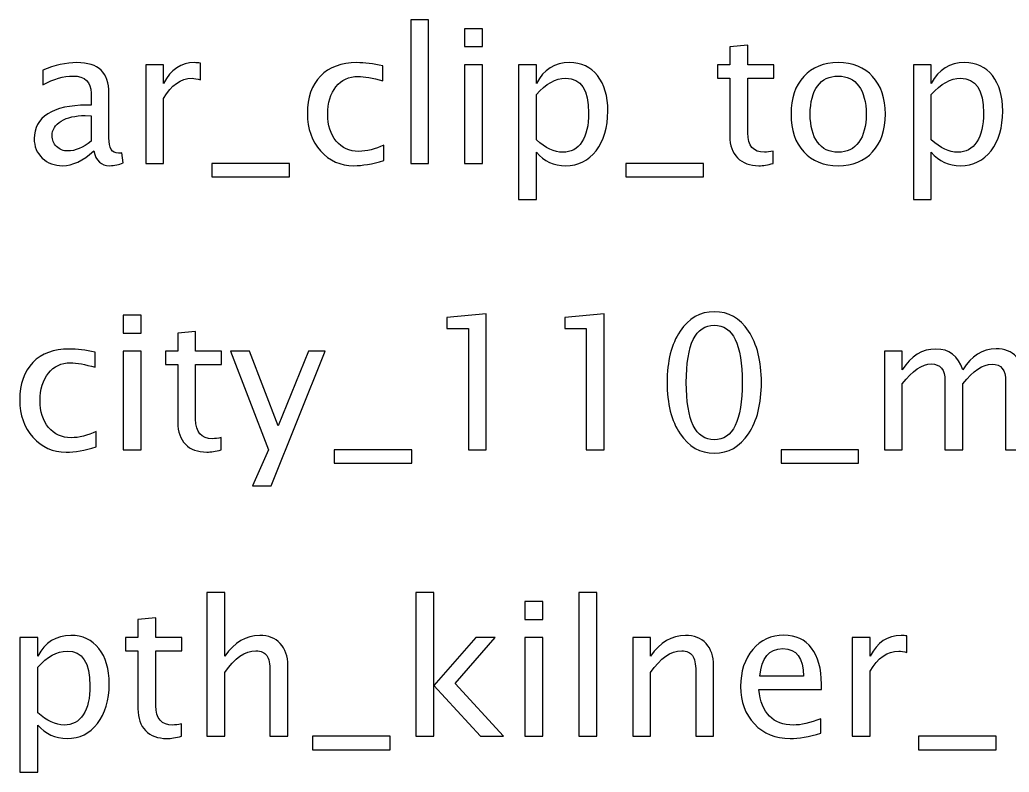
# Model space of a CAD drawing. Header units: centimetres. Extents: x -87 to 69, y -70 to 88.
# Drawn here: x -14.52 to -0.48, y 55.53 to 66.21 of the extents above; entities that cross this region are included whole.
import ezdxf

# ---------------------------------------------------------------- set-up
doc = ezdxf.new("R2010")
doc.units = ezdxf.units.CM
doc.header["$MEASUREMENT"] = 0
doc.layers.add('Layer 1', color=7, linetype='Continuous')

msp = doc.modelspace()

# ---------------------------------------------------------------- linework, layer by layer
at = {"layer": 'Layer 1'}
for points, knots in [([(-8.96997, 64.17044), (-8.96997, 64.17044), (-8.96997, 66.21037), (-8.96997, 66.21037), (-8.96997, 66.21037), (-8.96997, 66.21037), (-8.71597, 66.21037), (-8.71597, 66.21037), (-8.71597, 66.21037), (-8.71597, 66.21037), (-8.71597, 64.17044), (-8.71597, 64.17044), (-8.71597, 64.17044), (-8.71597, 64.17044), (-8.96997, 64.17044), (-8.96997, 64.17044)], [0, 0, 0, 0, 0.2, 0.2, 0.2, 0.2, 0.4, 0.4, 0.4, 0.4, 0.6, 0.6, 0.6, 0.6, 1, 1, 1, 1]), ([(-8.20533, 65.82938), (-8.20533, 65.82938), (-8.20533, 66.08338), (-8.20533, 66.08338), (-8.20533, 66.08338), (-8.20533, 66.08338), (-7.95133, 66.08338), (-7.95133, 66.08338), (-7.95133, 66.08338), (-7.95133, 66.08338), (-7.95133, 65.82938), (-7.95133, 65.82938), (-7.95133, 65.82938), (-7.95133, 65.82938), (-8.20533, 65.82938), (-8.20533, 65.82938)], [0, 0, 0, 0, 0.2, 0.2, 0.2, 0.2, 0.4, 0.4, 0.4, 0.4, 0.6, 0.6, 0.6, 0.6, 1, 1, 1, 1]), ([(-3.82561, 64.17088), (-3.9041, 64.14927), (-3.97245, 64.13869), (-4.03022, 64.13869), (-4.03022, 64.13869), (-4.15987, 64.13869), (-4.26085, 64.17573), (-4.33317, 64.24981), (-4.33317, 64.24981), (-4.40593, 64.3239), (-4.44209, 64.42664), (-4.44209, 64.5585), (-4.44209, 64.5585), (-4.44209, 64.5585), (-4.44209, 65.38223), (-4.44209, 65.38223), (-4.44209, 65.38223), (-4.44209, 65.38223), (-4.61759, 65.38223), (-4.61759, 65.38223), (-4.61759, 65.38223), (-4.61759, 65.38223), (-4.61759, 65.57273), (-4.61759, 65.57273), (-4.61759, 65.57273), (-4.61759, 65.57273), (-4.44209, 65.57273), (-4.44209, 65.57273), (-4.44209, 65.57273), (-4.44209, 65.57273), (-4.44209, 65.82629), (-4.44209, 65.82629), (-4.44209, 65.82629), (-4.44209, 65.82629), (-4.18809, 65.85054), (-4.18809, 65.85054), (-4.18809, 65.85054), (-4.18809, 65.85054), (-4.18809, 65.57273), (-4.18809, 65.57273), (-4.18809, 65.57273), (-4.18809, 65.57273), (-3.82032, 65.57273), (-3.82032, 65.57273), (-3.82032, 65.57273), (-3.82032, 65.57273), (-3.82032, 65.38223), (-3.82032, 65.38223), (-3.82032, 65.38223), (-3.82032, 65.38223), (-4.18809, 65.38223), (-4.18809, 65.38223), (-4.18809, 65.38223), (-4.18809, 65.38223), (-4.18809, 64.60436), (-4.18809, 64.60436), (-4.18809, 64.60436), (-4.18809, 64.42091), (-4.10827, 64.32919), (-3.94908, 64.32919), (-3.94908, 64.32919), (-3.91513, 64.32919), (-3.87412, 64.33492), (-3.82561, 64.34595), (-3.82561, 64.34595), (-3.82561, 64.34595), (-3.82561, 64.17088), (-3.82561, 64.17088)], [0, 0, 0, 0, 0.05555556, 0.05555556, 0.05555556, 0.05555556, 0.11111111, 0.11111111, 0.11111111, 0.11111111, 0.16666667, 0.16666667, 0.16666667, 0.16666667, 0.22222222, 0.22222222, 0.22222222, 0.22222222, 0.27777778, 0.27777778, 0.27777778, 0.27777778, 0.33333333, 0.33333333, 0.33333333, 0.33333333, 0.38888889, 0.38888889, 0.38888889, 0.38888889, 0.44444444, 0.44444444, 0.44444444, 0.44444444, 0.5, 0.5, 0.5, 0.5, 0.55555556, 0.55555556, 0.55555556, 0.55555556, 0.61111111, 0.61111111, 0.61111111, 0.61111111, 0.66666667, 0.66666667, 0.66666667, 0.66666667, 0.72222222, 0.72222222, 0.72222222, 0.72222222, 0.77777778, 0.77777778, 0.77777778, 0.77777778, 0.83333333, 0.83333333, 0.83333333, 0.83333333, 0.88888889, 0.88888889, 0.88888889, 0.88888889, 1, 1, 1, 1]), ([(-13.46877, 64.34903), (-13.62134, 64.2088), (-13.76819, 64.13869), (-13.9093, 64.13869), (-13.9093, 64.13869), (-14.02527, 64.13869), (-14.12185, 64.17485), (-14.19813, 64.24761), (-14.19813, 64.24761), (-14.27486, 64.32037), (-14.31323, 64.41209), (-14.31323, 64.52278), (-14.31323, 64.52278), (-14.31323, 64.67579), (-14.24885, 64.79353), (-14.12008, 64.87555), (-14.12008, 64.87555), (-13.99132, 64.95757), (-13.80655, 64.99858), (-13.56578, 64.99858), (-13.56578, 64.99858), (-13.56578, 64.99858), (-13.50625, 64.99858), (-13.50625, 64.99858), (-13.50625, 64.99858), (-13.50625, 64.99858), (-13.50625, 65.16748), (-13.50625, 65.16748), (-13.50625, 65.16748), (-13.50625, 65.3302), (-13.59092, 65.41133), (-13.76069, 65.41133), (-13.76069, 65.41133), (-13.8921, 65.41133), (-14.03586, 65.36988), (-14.19152, 65.28698), (-14.19152, 65.28698), (-14.19152, 65.28698), (-14.19152, 65.496), (-14.19152, 65.496), (-14.19152, 65.496), (-14.02042, 65.56656), (-13.85903, 65.60183), (-13.70777, 65.60183), (-13.70777, 65.60183), (-13.55211, 65.60183), (-13.43702, 65.56656), (-13.36338, 65.49556), (-13.36338, 65.49556), (-13.28929, 65.42456), (-13.25225, 65.3152), (-13.25225, 65.16748), (-13.25225, 65.16748), (-13.25225, 65.16748), (-13.25225, 64.5338), (-13.25225, 64.5338), (-13.25225, 64.5338), (-13.25225, 64.38872), (-13.20771, 64.31596), (-13.1182, 64.31596), (-13.1182, 64.31596), (-13.10717, 64.31596), (-13.09086, 64.31772), (-13.06925, 64.32125), (-13.06925, 64.32125), (-13.06925, 64.32125), (-13.05117, 64.18014), (-13.05117, 64.18014), (-13.05117, 64.18014), (-13.10893, 64.15236), (-13.17243, 64.13869), (-13.24211, 64.13869), (-13.24211, 64.13869), (-13.36073, 64.13869), (-13.43614, 64.2088), (-13.46877, 64.34903)], [0, 0, 0, 0, 0.05, 0.05, 0.05, 0.05, 0.1, 0.1, 0.1, 0.1, 0.15, 0.15, 0.15, 0.15, 0.2, 0.2, 0.2, 0.2, 0.25, 0.25, 0.25, 0.25, 0.3, 0.3, 0.3, 0.3, 0.35, 0.35, 0.35, 0.35, 0.4, 0.4, 0.4, 0.4, 0.45, 0.45, 0.45, 0.45, 0.5, 0.5, 0.5, 0.5, 0.55, 0.55, 0.55, 0.55, 0.6, 0.6, 0.6, 0.6, 0.65, 0.65, 0.65, 0.65, 0.7, 0.7, 0.7, 0.7, 0.75, 0.75, 0.75, 0.75, 0.8, 0.8, 0.8, 0.8, 0.85, 0.85, 0.85, 0.85, 0.9, 0.9, 0.9, 0.9, 1, 1, 1, 1]), ([(-12.73058, 64.17044), (-12.73058, 64.17044), (-12.73058, 65.57273), (-12.73058, 65.57273), (-12.73058, 65.57273), (-12.73058, 65.57273), (-12.47658, 65.57273), (-12.47658, 65.57273), (-12.47658, 65.57273), (-12.47658, 65.57273), (-12.47658, 65.30771), (-12.47658, 65.30771), (-12.47658, 65.30771), (-12.3756, 65.50394), (-12.2292, 65.60183), (-12.03693, 65.60183), (-12.03693, 65.60183), (-12.01091, 65.60183), (-11.98357, 65.59963), (-11.95535, 65.59522), (-11.95535, 65.59522), (-11.95535, 65.59522), (-11.95535, 65.35754), (-11.95535, 65.35754), (-11.95535, 65.35754), (-11.99945, 65.37209), (-12.03825, 65.37958), (-12.07177, 65.37958), (-12.07177, 65.37958), (-12.23316, 65.37958), (-12.3681, 65.28433), (-12.47658, 65.09339), (-12.47658, 65.09339), (-12.47658, 65.09339), (-12.47658, 64.17044), (-12.47658, 64.17044), (-12.47658, 64.17044), (-12.47658, 64.17044), (-12.73058, 64.17044), (-12.73058, 64.17044)], [0, 0, 0, 0, 0.09090909, 0.09090909, 0.09090909, 0.09090909, 0.18181818, 0.18181818, 0.18181818, 0.18181818, 0.27272727, 0.27272727, 0.27272727, 0.27272727, 0.36363636, 0.36363636, 0.36363636, 0.36363636, 0.45454545, 0.45454545, 0.45454545, 0.45454545, 0.54545455, 0.54545455, 0.54545455, 0.54545455, 0.63636364, 0.63636364, 0.63636364, 0.63636364, 0.72727273, 0.72727273, 0.72727273, 0.72727273, 0.81818182, 0.81818182, 0.81818182, 0.81818182, 1, 1, 1, 1]), ([(-9.35141, 64.21277), (-9.5159, 64.16338), (-9.65789, 64.13869), (-9.77739, 64.13869), (-9.77739, 64.13869), (-9.96701, 64.13869), (-10.124, 64.2088), (-10.24879, 64.34859), (-10.24879, 64.34859), (-10.37359, 64.48882), (-10.43621, 64.66565), (-10.43621, 64.87864), (-10.43621, 64.87864), (-10.43621, 65.10618), (-10.37447, 65.28389), (-10.251, 65.41089), (-10.251, 65.41089), (-10.12753, 65.53833), (-9.95511, 65.60183), (-9.73374, 65.60183), (-9.73374, 65.60183), (-9.62482, 65.60183), (-9.50223, 65.58684), (-9.36729, 65.55685), (-9.36729, 65.55685), (-9.36729, 65.55685), (-9.36729, 65.34254), (-9.36729, 65.34254), (-9.36729, 65.34254), (-9.51061, 65.38488), (-9.62746, 65.40604), (-9.71742, 65.40604), (-9.71742, 65.40604), (-9.84795, 65.40604), (-9.95246, 65.35709), (-10.03051, 65.25964), (-10.03051, 65.25964), (-10.10856, 65.16219), (-10.14781, 65.0321), (-10.14781, 64.86982), (-10.14781, 64.86982), (-10.14781, 64.71239), (-10.10724, 64.58539), (-10.02654, 64.48794), (-10.02654, 64.48794), (-9.94584, 64.39093), (-9.84045, 64.34242), (-9.70948, 64.34242), (-9.70948, 64.34242), (-9.59351, 64.34242), (-9.47445, 64.37241), (-9.35141, 64.43238), (-9.35141, 64.43238), (-9.35141, 64.43238), (-9.35141, 64.21277), (-9.35141, 64.21277)], [0, 0, 0, 0, 0.06666667, 0.06666667, 0.06666667, 0.06666667, 0.13333333, 0.13333333, 0.13333333, 0.13333333, 0.2, 0.2, 0.2, 0.2, 0.26666667, 0.26666667, 0.26666667, 0.26666667, 0.33333333, 0.33333333, 0.33333333, 0.33333333, 0.4, 0.4, 0.4, 0.4, 0.46666667, 0.46666667, 0.46666667, 0.46666667, 0.53333333, 0.53333333, 0.53333333, 0.53333333, 0.6, 0.6, 0.6, 0.6, 0.66666667, 0.66666667, 0.66666667, 0.66666667, 0.73333333, 0.73333333, 0.73333333, 0.73333333, 0.8, 0.8, 0.8, 0.8, 0.86666667, 0.86666667, 0.86666667, 0.86666667, 1, 1, 1, 1]), ([(-8.20533, 64.17044), (-8.20533, 64.17044), (-8.20533, 65.57273), (-8.20533, 65.57273), (-8.20533, 65.57273), (-8.20533, 65.57273), (-7.95133, 65.57273), (-7.95133, 65.57273), (-7.95133, 65.57273), (-7.95133, 65.57273), (-7.95133, 64.17044), (-7.95133, 64.17044), (-7.95133, 64.17044), (-7.95133, 64.17044), (-8.20533, 64.17044), (-8.20533, 64.17044)], [0, 0, 0, 0, 0.2, 0.2, 0.2, 0.2, 0.4, 0.4, 0.4, 0.4, 0.6, 0.6, 0.6, 0.6, 1, 1, 1, 1]), ([(-7.44069, 63.65979), (-7.44069, 63.65979), (-7.44069, 65.57273), (-7.44069, 65.57273), (-7.44069, 65.57273), (-7.44069, 65.57273), (-7.18669, 65.57273), (-7.18669, 65.57273), (-7.18669, 65.57273), (-7.18669, 65.57273), (-7.18669, 65.30771), (-7.18669, 65.30771), (-7.18669, 65.30771), (-7.08262, 65.50394), (-6.92608, 65.60183), (-6.7175, 65.60183), (-6.7175, 65.60183), (-6.5486, 65.60183), (-6.41587, 65.54054), (-6.31886, 65.41751), (-6.31886, 65.41751), (-6.22184, 65.29448), (-6.17334, 65.12647), (-6.17334, 64.91348), (-6.17334, 64.91348), (-6.17334, 64.68153), (-6.22846, 64.49411), (-6.33826, 64.35212), (-6.33826, 64.35212), (-6.44806, 64.20969), (-6.5927, 64.13869), (-6.77174, 64.13869), (-6.77174, 64.13869), (-6.93798, 64.13869), (-7.07645, 64.20219), (-7.18669, 64.32963), (-7.18669, 64.32963), (-7.18669, 64.32963), (-7.18669, 63.65979), (-7.18669, 63.65979), (-7.18669, 63.65979), (-7.18669, 63.65979), (-7.44069, 63.65979), (-7.44069, 63.65979)], [0, 0, 0, 0, 0.08333333, 0.08333333, 0.08333333, 0.08333333, 0.16666667, 0.16666667, 0.16666667, 0.16666667, 0.25, 0.25, 0.25, 0.25, 0.33333333, 0.33333333, 0.33333333, 0.33333333, 0.41666667, 0.41666667, 0.41666667, 0.41666667, 0.5, 0.5, 0.5, 0.5, 0.58333333, 0.58333333, 0.58333333, 0.58333333, 0.66666667, 0.66666667, 0.66666667, 0.66666667, 0.75, 0.75, 0.75, 0.75, 0.83333333, 0.83333333, 0.83333333, 0.83333333, 1, 1, 1, 1]), ([(-2.90486, 64.13869), (-3.11079, 64.13869), (-3.27395, 64.20439), (-3.3939, 64.3358), (-3.3939, 64.3358), (-3.51428, 64.46721), (-3.57426, 64.64581), (-3.57426, 64.87114), (-3.57426, 64.87114), (-3.57426, 65.09604), (-3.51428, 65.27419), (-3.3939, 65.40516), (-3.3939, 65.40516), (-3.27395, 65.53613), (-3.11079, 65.60183), (-2.90486, 65.60183), (-2.90486, 65.60183), (-2.69893, 65.60183), (-2.53577, 65.53613), (-2.41582, 65.40516), (-2.41582, 65.40516), (-2.29544, 65.27419), (-2.23547, 65.09604), (-2.23547, 64.87114), (-2.23547, 64.87114), (-2.23547, 64.64581), (-2.29544, 64.46721), (-2.41582, 64.3358), (-2.41582, 64.3358), (-2.53577, 64.20439), (-2.69893, 64.13869), (-2.90486, 64.13869)], [0, 0, 0, 0, 0.11111111, 0.11111111, 0.11111111, 0.11111111, 0.22222222, 0.22222222, 0.22222222, 0.22222222, 0.33333333, 0.33333333, 0.33333333, 0.33333333, 0.44444444, 0.44444444, 0.44444444, 0.44444444, 0.55555556, 0.55555556, 0.55555556, 0.55555556, 0.66666667, 0.66666667, 0.66666667, 0.66666667, 0.77777778, 0.77777778, 0.77777778, 0.77777778, 1, 1, 1, 1]), ([(-1.83771, 63.65979), (-1.83771, 63.65979), (-1.83771, 65.57273), (-1.83771, 65.57273), (-1.83771, 65.57273), (-1.83771, 65.57273), (-1.58371, 65.57273), (-1.58371, 65.57273), (-1.58371, 65.57273), (-1.58371, 65.57273), (-1.58371, 65.30771), (-1.58371, 65.30771), (-1.58371, 65.30771), (-1.47964, 65.50394), (-1.3231, 65.60183), (-1.11452, 65.60183), (-1.11452, 65.60183), (-0.94562, 65.60183), (-0.81289, 65.54054), (-0.71588, 65.41751), (-0.71588, 65.41751), (-0.61886, 65.29448), (-0.57036, 65.12647), (-0.57036, 64.91348), (-0.57036, 64.91348), (-0.57036, 64.68153), (-0.62548, 64.49411), (-0.73528, 64.35212), (-0.73528, 64.35212), (-0.84508, 64.20969), (-0.98972, 64.13869), (-1.16876, 64.13869), (-1.16876, 64.13869), (-1.335, 64.13869), (-1.47347, 64.20219), (-1.58371, 64.32963), (-1.58371, 64.32963), (-1.58371, 64.32963), (-1.58371, 63.65979), (-1.58371, 63.65979), (-1.58371, 63.65979), (-1.58371, 63.65979), (-1.83771, 63.65979), (-1.83771, 63.65979)], [0, 0, 0, 0, 0.08333333, 0.08333333, 0.08333333, 0.08333333, 0.16666667, 0.16666667, 0.16666667, 0.16666667, 0.25, 0.25, 0.25, 0.25, 0.33333333, 0.33333333, 0.33333333, 0.33333333, 0.41666667, 0.41666667, 0.41666667, 0.41666667, 0.5, 0.5, 0.5, 0.5, 0.58333333, 0.58333333, 0.58333333, 0.58333333, 0.66666667, 0.66666667, 0.66666667, 0.66666667, 0.75, 0.75, 0.75, 0.75, 0.83333333, 0.83333333, 0.83333333, 0.83333333, 1, 1, 1, 1]), ([(-7.18669, 64.5047), (-7.05572, 64.38784), (-6.93093, 64.32919), (-6.81231, 64.32919), (-6.81231, 64.32919), (-6.69545, 64.32919), (-6.60505, 64.37814), (-6.54155, 64.47559), (-6.54155, 64.47559), (-6.47761, 64.57305), (-6.44586, 64.71019), (-6.44586, 64.88746), (-6.44586, 64.88746), (-6.44586, 65.21554), (-6.55434, 65.37958), (-6.7713, 65.37958), (-6.7713, 65.37958), (-6.91329, 65.37958), (-7.05175, 65.30286), (-7.18669, 65.14896), (-7.18669, 65.14896), (-7.18669, 65.14896), (-7.18669, 64.5047), (-7.18669, 64.5047)], [0, 0, 0, 0, 0.14285714, 0.14285714, 0.14285714, 0.14285714, 0.28571429, 0.28571429, 0.28571429, 0.28571429, 0.42857143, 0.42857143, 0.42857143, 0.42857143, 0.57142857, 0.57142857, 0.57142857, 0.57142857, 0.71428571, 0.71428571, 0.71428571, 0.71428571, 1, 1, 1, 1]), ([(-2.9053, 64.32919), (-2.77962, 64.32919), (-2.68173, 64.37637), (-2.61206, 64.47118), (-2.61206, 64.47118), (-2.54282, 64.56555), (-2.50799, 64.69917), (-2.50799, 64.87114), (-2.50799, 64.87114), (-2.50799, 65.04268), (-2.54282, 65.17586), (-2.61206, 65.27022), (-2.61206, 65.27022), (-2.68173, 65.36415), (-2.77962, 65.41133), (-2.9053, 65.41133), (-2.9053, 65.41133), (-3.03142, 65.41133), (-3.12931, 65.36415), (-3.19811, 65.27022), (-3.19811, 65.27022), (-3.26734, 65.17586), (-3.30173, 65.04268), (-3.30173, 64.87114), (-3.30173, 64.87114), (-3.30173, 64.69917), (-3.26734, 64.56555), (-3.19811, 64.47118), (-3.19811, 64.47118), (-3.12931, 64.37637), (-3.03142, 64.32919), (-2.9053, 64.32919)], [0, 0, 0, 0, 0.11111111, 0.11111111, 0.11111111, 0.11111111, 0.22222222, 0.22222222, 0.22222222, 0.22222222, 0.33333333, 0.33333333, 0.33333333, 0.33333333, 0.44444444, 0.44444444, 0.44444444, 0.44444444, 0.55555556, 0.55555556, 0.55555556, 0.55555556, 0.66666667, 0.66666667, 0.66666667, 0.66666667, 0.77777778, 0.77777778, 0.77777778, 0.77777778, 1, 1, 1, 1]), ([(-1.58371, 64.5047), (-1.45274, 64.38784), (-1.32795, 64.32919), (-1.20933, 64.32919), (-1.20933, 64.32919), (-1.09247, 64.32919), (-1.00207, 64.37814), (-0.93857, 64.47559), (-0.93857, 64.47559), (-0.87463, 64.57305), (-0.84288, 64.71019), (-0.84288, 64.88746), (-0.84288, 64.88746), (-0.84288, 65.21554), (-0.95136, 65.37958), (-1.16832, 65.37958), (-1.16832, 65.37958), (-1.31031, 65.37958), (-1.44877, 65.30286), (-1.58371, 65.14896), (-1.58371, 65.14896), (-1.58371, 65.14896), (-1.58371, 64.5047), (-1.58371, 64.5047)], [0, 0, 0, 0, 0.14285714, 0.14285714, 0.14285714, 0.14285714, 0.28571429, 0.28571429, 0.28571429, 0.28571429, 0.42857143, 0.42857143, 0.42857143, 0.42857143, 0.57142857, 0.57142857, 0.57142857, 0.57142857, 0.71428571, 0.71428571, 0.71428571, 0.71428571, 1, 1, 1, 1]), ([(-13.50625, 64.4875), (-13.50625, 64.4875), (-13.50625, 64.84777), (-13.50625, 64.84777), (-13.50625, 64.84777), (-13.50625, 64.84777), (-13.58783, 64.85042), (-13.58783, 64.85042), (-13.58783, 64.85042), (-13.72894, 64.85042), (-13.84271, 64.8244), (-13.92958, 64.77237), (-13.92958, 64.77237), (-14.01601, 64.71989), (-14.05923, 64.65066), (-14.05923, 64.56423), (-14.05923, 64.56423), (-14.05923, 64.50381), (-14.03762, 64.45266), (-13.99485, 64.41077), (-13.99485, 64.41077), (-13.95163, 64.36888), (-13.89916, 64.34771), (-13.83698, 64.34771), (-13.83698, 64.34771), (-13.73115, 64.34771), (-13.6209, 64.39445), (-13.50625, 64.4875)], [0, 0, 0, 0, 0.125, 0.125, 0.125, 0.125, 0.25, 0.25, 0.25, 0.25, 0.375, 0.375, 0.375, 0.375, 0.5, 0.5, 0.5, 0.5, 0.625, 0.625, 0.625, 0.625, 0.75, 0.75, 0.75, 0.75, 1, 1, 1, 1]), ([(-11.79087, 63.97994), (-11.79087, 63.97994), (-11.79087, 64.17044), (-11.79087, 64.17044), (-11.79087, 64.17044), (-11.79087, 64.17044), (-10.6902, 64.17044), (-10.6902, 64.17044), (-10.6902, 64.17044), (-10.6902, 64.17044), (-10.6902, 63.97994), (-10.6902, 63.97994), (-10.6902, 63.97994), (-10.6902, 63.97994), (-11.79087, 63.97994), (-11.79087, 63.97994)], [0, 0, 0, 0, 0.2, 0.2, 0.2, 0.2, 0.4, 0.4, 0.4, 0.4, 0.6, 0.6, 0.6, 0.6, 1, 1, 1, 1]), ([(-5.91846, 63.97994), (-5.91846, 63.97994), (-5.91846, 64.17044), (-5.91846, 64.17044), (-5.91846, 64.17044), (-5.91846, 64.17044), (-4.81779, 64.17044), (-4.81779, 64.17044), (-4.81779, 64.17044), (-4.81779, 64.17044), (-4.81779, 63.97994), (-4.81779, 63.97994), (-4.81779, 63.97994), (-4.81779, 63.97994), (-5.91846, 63.97994), (-5.91846, 63.97994)], [0, 0, 0, 0, 0.2, 0.2, 0.2, 0.2, 0.4, 0.4, 0.4, 0.4, 0.6, 0.6, 0.6, 0.6, 1, 1, 1, 1]), ([(-4.66322, 60.05706), (-4.86386, 60.05706), (-5.0257, 60.14922), (-5.14829, 60.3331), (-5.14829, 60.3331), (-5.27132, 60.51699), (-5.33261, 60.75952), (-5.33261, 61.06115), (-5.33261, 61.06115), (-5.33261, 61.36277), (-5.27132, 61.60531), (-5.14829, 61.78919), (-5.14829, 61.78919), (-5.0257, 61.97308), (-4.86386, 62.06524), (-4.66322, 62.06524), (-4.66322, 62.06524), (-4.46169, 62.06524), (-4.29986, 61.97352), (-4.17727, 61.79007), (-4.17727, 61.79007), (-4.05512, 61.60663), (-3.99382, 61.36365), (-3.99382, 61.06115), (-3.99382, 61.06115), (-3.99382, 60.75952), (-4.05512, 60.51699), (-4.17727, 60.3331), (-4.17727, 60.3331), (-4.29986, 60.14922), (-4.46169, 60.05706), (-4.66322, 60.05706)], [0, 0, 0, 0, 0.11111111, 0.11111111, 0.11111111, 0.11111111, 0.22222222, 0.22222222, 0.22222222, 0.22222222, 0.33333333, 0.33333333, 0.33333333, 0.33333333, 0.44444444, 0.44444444, 0.44444444, 0.44444444, 0.55555556, 0.55555556, 0.55555556, 0.55555556, 0.66666667, 0.66666667, 0.66666667, 0.66666667, 0.77777778, 0.77777778, 0.77777778, 0.77777778, 1, 1, 1, 1]), ([(-13.05094, 61.76362), (-13.05094, 61.76362), (-13.05094, 62.01762), (-13.05094, 62.01762), (-13.05094, 62.01762), (-13.05094, 62.01762), (-12.79694, 62.01762), (-12.79694, 62.01762), (-12.79694, 62.01762), (-12.79694, 62.01762), (-12.79694, 61.76362), (-12.79694, 61.76362), (-12.79694, 61.76362), (-12.79694, 61.76362), (-13.05094, 61.76362), (-13.05094, 61.76362)], [0, 0, 0, 0, 0.2, 0.2, 0.2, 0.2, 0.4, 0.4, 0.4, 0.4, 0.6, 0.6, 0.6, 0.6, 1, 1, 1, 1]), ([(-8.15219, 60.10468), (-8.15219, 60.10468), (-8.15219, 61.82712), (-8.15219, 61.82712), (-8.15219, 61.82712), (-8.15219, 61.82712), (-8.45646, 61.82712), (-8.45646, 61.82712), (-8.45646, 61.82712), (-8.45646, 61.82712), (-8.45646, 61.98587), (-8.45646, 61.98587), (-8.45646, 61.98587), (-8.45646, 61.98587), (-7.89819, 62.03349), (-7.89819, 62.03349), (-7.89819, 62.03349), (-7.89819, 62.03349), (-7.89819, 60.10468), (-7.89819, 60.10468), (-7.89819, 60.10468), (-7.89819, 60.10468), (-8.15219, 60.10468), (-8.15219, 60.10468)], [0, 0, 0, 0, 0.14285714, 0.14285714, 0.14285714, 0.14285714, 0.28571429, 0.28571429, 0.28571429, 0.28571429, 0.42857143, 0.42857143, 0.42857143, 0.42857143, 0.57142857, 0.57142857, 0.57142857, 0.57142857, 0.71428571, 0.71428571, 0.71428571, 0.71428571, 1, 1, 1, 1]), ([(-6.47914, 60.10468), (-6.47914, 60.10468), (-6.47914, 61.82712), (-6.47914, 61.82712), (-6.47914, 61.82712), (-6.47914, 61.82712), (-6.78341, 61.82712), (-6.78341, 61.82712), (-6.78341, 61.82712), (-6.78341, 61.82712), (-6.78341, 61.98587), (-6.78341, 61.98587), (-6.78341, 61.98587), (-6.78341, 61.98587), (-6.22514, 62.03349), (-6.22514, 62.03349), (-6.22514, 62.03349), (-6.22514, 62.03349), (-6.22514, 60.10468), (-6.22514, 60.10468), (-6.22514, 60.10468), (-6.22514, 60.10468), (-6.47914, 60.10468), (-6.47914, 60.10468)], [0, 0, 0, 0, 0.14285714, 0.14285714, 0.14285714, 0.14285714, 0.28571429, 0.28571429, 0.28571429, 0.28571429, 0.42857143, 0.42857143, 0.42857143, 0.42857143, 0.57142857, 0.57142857, 0.57142857, 0.57142857, 0.71428571, 0.71428571, 0.71428571, 0.71428571, 1, 1, 1, 1]), ([(-11.65924, 60.10512), (-11.73773, 60.08351), (-11.80608, 60.07293), (-11.86385, 60.07293), (-11.86385, 60.07293), (-11.9935, 60.07293), (-12.09448, 60.10997), (-12.1668, 60.18405), (-12.1668, 60.18405), (-12.23956, 60.25814), (-12.27572, 60.36088), (-12.27572, 60.49274), (-12.27572, 60.49274), (-12.27572, 60.49274), (-12.27572, 61.31647), (-12.27572, 61.31647), (-12.27572, 61.31647), (-12.27572, 61.31647), (-12.45122, 61.31647), (-12.45122, 61.31647), (-12.45122, 61.31647), (-12.45122, 61.31647), (-12.45122, 61.50697), (-12.45122, 61.50697), (-12.45122, 61.50697), (-12.45122, 61.50697), (-12.27572, 61.50697), (-12.27572, 61.50697), (-12.27572, 61.50697), (-12.27572, 61.50697), (-12.27572, 61.76053), (-12.27572, 61.76053), (-12.27572, 61.76053), (-12.27572, 61.76053), (-12.02172, 61.78478), (-12.02172, 61.78478), (-12.02172, 61.78478), (-12.02172, 61.78478), (-12.02172, 61.50697), (-12.02172, 61.50697), (-12.02172, 61.50697), (-12.02172, 61.50697), (-11.65395, 61.50697), (-11.65395, 61.50697), (-11.65395, 61.50697), (-11.65395, 61.50697), (-11.65395, 61.31647), (-11.65395, 61.31647), (-11.65395, 61.31647), (-11.65395, 61.31647), (-12.02172, 61.31647), (-12.02172, 61.31647), (-12.02172, 61.31647), (-12.02172, 61.31647), (-12.02172, 60.5386), (-12.02172, 60.5386), (-12.02172, 60.5386), (-12.02172, 60.35515), (-11.9419, 60.26343), (-11.78271, 60.26343), (-11.78271, 60.26343), (-11.74876, 60.26343), (-11.70775, 60.26916), (-11.65924, 60.28019), (-11.65924, 60.28019), (-11.65924, 60.28019), (-11.65924, 60.10512), (-11.65924, 60.10512)], [0, 0, 0, 0, 0.05555556, 0.05555556, 0.05555556, 0.05555556, 0.11111111, 0.11111111, 0.11111111, 0.11111111, 0.16666667, 0.16666667, 0.16666667, 0.16666667, 0.22222222, 0.22222222, 0.22222222, 0.22222222, 0.27777778, 0.27777778, 0.27777778, 0.27777778, 0.33333333, 0.33333333, 0.33333333, 0.33333333, 0.38888889, 0.38888889, 0.38888889, 0.38888889, 0.44444444, 0.44444444, 0.44444444, 0.44444444, 0.5, 0.5, 0.5, 0.5, 0.55555556, 0.55555556, 0.55555556, 0.55555556, 0.61111111, 0.61111111, 0.61111111, 0.61111111, 0.66666667, 0.66666667, 0.66666667, 0.66666667, 0.72222222, 0.72222222, 0.72222222, 0.72222222, 0.77777778, 0.77777778, 0.77777778, 0.77777778, 0.83333333, 0.83333333, 0.83333333, 0.83333333, 0.88888889, 0.88888889, 0.88888889, 0.88888889, 1, 1, 1, 1]), ([(-4.66366, 60.24755), (-4.39863, 60.24755), (-4.26634, 60.51875), (-4.26634, 61.06115), (-4.26634, 61.06115), (-4.26634, 61.60354), (-4.39863, 61.87474), (-4.66366, 61.87474), (-4.66366, 61.87474), (-4.9278, 61.87474), (-5.06009, 61.60354), (-5.06009, 61.06115), (-5.06009, 61.06115), (-5.06009, 60.51875), (-4.9278, 60.24755), (-4.66366, 60.24755)], [0, 0, 0, 0, 0.2, 0.2, 0.2, 0.2, 0.4, 0.4, 0.4, 0.4, 0.6, 0.6, 0.6, 0.6, 1, 1, 1, 1]), ([(-13.43238, 60.14701), (-13.59687, 60.09762), (-13.73886, 60.07293), (-13.85836, 60.07293), (-13.85836, 60.07293), (-14.04798, 60.07293), (-14.20497, 60.14304), (-14.32976, 60.28283), (-14.32976, 60.28283), (-14.45456, 60.42306), (-14.51718, 60.59989), (-14.51718, 60.81288), (-14.51718, 60.81288), (-14.51718, 61.04042), (-14.45544, 61.21813), (-14.33197, 61.34513), (-14.33197, 61.34513), (-14.2085, 61.47257), (-14.03608, 61.53607), (-13.81471, 61.53607), (-13.81471, 61.53607), (-13.70579, 61.53607), (-13.5832, 61.52108), (-13.44826, 61.49109), (-13.44826, 61.49109), (-13.44826, 61.49109), (-13.44826, 61.27678), (-13.44826, 61.27678), (-13.44826, 61.27678), (-13.59158, 61.31912), (-13.70843, 61.34028), (-13.79839, 61.34028), (-13.79839, 61.34028), (-13.92892, 61.34028), (-14.03343, 61.29133), (-14.11148, 61.19388), (-14.11148, 61.19388), (-14.18953, 61.09643), (-14.22878, 60.96634), (-14.22878, 60.80406), (-14.22878, 60.80406), (-14.22878, 60.64663), (-14.18821, 60.51963), (-14.10751, 60.42218), (-14.10751, 60.42218), (-14.02681, 60.32517), (-13.92142, 60.27666), (-13.79045, 60.27666), (-13.79045, 60.27666), (-13.67448, 60.27666), (-13.55542, 60.30665), (-13.43238, 60.36662), (-13.43238, 60.36662), (-13.43238, 60.36662), (-13.43238, 60.14701), (-13.43238, 60.14701)], [0, 0, 0, 0, 0.06666667, 0.06666667, 0.06666667, 0.06666667, 0.13333333, 0.13333333, 0.13333333, 0.13333333, 0.2, 0.2, 0.2, 0.2, 0.26666667, 0.26666667, 0.26666667, 0.26666667, 0.33333333, 0.33333333, 0.33333333, 0.33333333, 0.4, 0.4, 0.4, 0.4, 0.46666667, 0.46666667, 0.46666667, 0.46666667, 0.53333333, 0.53333333, 0.53333333, 0.53333333, 0.6, 0.6, 0.6, 0.6, 0.66666667, 0.66666667, 0.66666667, 0.66666667, 0.73333333, 0.73333333, 0.73333333, 0.73333333, 0.8, 0.8, 0.8, 0.8, 0.86666667, 0.86666667, 0.86666667, 0.86666667, 1, 1, 1, 1]), ([(-13.05094, 60.10468), (-13.05094, 60.10468), (-13.05094, 61.50697), (-13.05094, 61.50697), (-13.05094, 61.50697), (-13.05094, 61.50697), (-12.79694, 61.50697), (-12.79694, 61.50697), (-12.79694, 61.50697), (-12.79694, 61.50697), (-12.79694, 60.10468), (-12.79694, 60.10468), (-12.79694, 60.10468), (-12.79694, 60.10468), (-13.05094, 60.10468), (-13.05094, 60.10468)], [0, 0, 0, 0, 0.2, 0.2, 0.2, 0.2, 0.4, 0.4, 0.4, 0.4, 0.6, 0.6, 0.6, 0.6, 1, 1, 1, 1]), ([(-11.21386, 59.59403), (-11.21386, 59.59403), (-10.98632, 60.10292), (-10.98632, 60.10292), (-10.98632, 60.10292), (-10.98632, 60.10292), (-11.52959, 61.50697), (-11.52959, 61.50697), (-11.52959, 61.50697), (-11.52959, 61.50697), (-11.25707, 61.50697), (-11.25707, 61.50697), (-11.25707, 61.50697), (-11.25707, 61.50697), (-10.85314, 60.44511), (-10.85314, 60.44511), (-10.85314, 60.44511), (-10.85314, 60.44511), (-10.42231, 61.50697), (-10.42231, 61.50697), (-10.42231, 61.50697), (-10.42231, 61.50697), (-10.18287, 61.50697), (-10.18287, 61.50697), (-10.18287, 61.50697), (-10.18287, 61.50697), (-10.94927, 59.59403), (-10.94927, 59.59403), (-10.94927, 59.59403), (-10.94927, 59.59403), (-11.21386, 59.59403), (-11.21386, 59.59403)], [0, 0, 0, 0, 0.11111111, 0.11111111, 0.11111111, 0.11111111, 0.22222222, 0.22222222, 0.22222222, 0.22222222, 0.33333333, 0.33333333, 0.33333333, 0.33333333, 0.44444444, 0.44444444, 0.44444444, 0.44444444, 0.55555556, 0.55555556, 0.55555556, 0.55555556, 0.66666667, 0.66666667, 0.66666667, 0.66666667, 0.77777778, 0.77777778, 0.77777778, 0.77777778, 1, 1, 1, 1]), ([(-2.24934, 60.10468), (-2.24934, 60.10468), (-2.24934, 61.50697), (-2.24934, 61.50697), (-2.24934, 61.50697), (-2.24934, 61.50697), (-1.99534, 61.50697), (-1.99534, 61.50697), (-1.99534, 61.50697), (-1.99534, 61.50697), (-1.99534, 61.24195), (-1.99534, 61.24195), (-1.99534, 61.24195), (-1.87143, 61.43818), (-1.71268, 61.53607), (-1.51821, 61.53607), (-1.51821, 61.53607), (-1.3308, 61.53607), (-1.20336, 61.43818), (-1.13545, 61.24195), (-1.13545, 61.24195), (-1.01506, 61.43994), (-0.85807, 61.53872), (-0.66537, 61.53872), (-0.66537, 61.53872), (-0.54234, 61.53872), (-0.44665, 61.50256), (-0.3783, 61.4298), (-0.3783, 61.4298), (-0.30995, 61.35704), (-0.27555, 61.25518), (-0.27555, 61.12421), (-0.27555, 61.12421), (-0.27555, 61.12421), (-0.27555, 60.10468), (-0.27555, 60.10468), (-0.27555, 60.10468), (-0.27555, 60.10468), (-0.52955, 60.10468), (-0.52955, 60.10468), (-0.52955, 60.10468), (-0.52955, 60.10468), (-0.52955, 61.08231), (-0.52955, 61.08231), (-0.52955, 61.08231), (-0.52955, 61.24195), (-0.59305, 61.32176), (-0.72005, 61.32176), (-0.72005, 61.32176), (-0.8519, 61.32176), (-0.99037, 61.22872), (-1.13545, 61.04219), (-1.13545, 61.04219), (-1.13545, 61.04219), (-1.13545, 60.10468), (-1.13545, 60.10468), (-1.13545, 60.10468), (-1.13545, 60.10468), (-1.38945, 60.10468), (-1.38945, 60.10468), (-1.38945, 60.10468), (-1.38945, 60.10468), (-1.38945, 61.0832), (-1.38945, 61.0832), (-1.38945, 61.0832), (-1.38945, 61.24415), (-1.45383, 61.32441), (-1.58303, 61.32441), (-1.58303, 61.32441), (-1.71135, 61.32441), (-1.84894, 61.23092), (-1.99534, 61.04351), (-1.99534, 61.04351), (-1.99534, 61.04351), (-1.99534, 60.10468), (-1.99534, 60.10468), (-1.99534, 60.10468), (-1.99534, 60.10468), (-2.24934, 60.10468), (-2.24934, 60.10468)], [0, 0, 0, 0, 0.04761905, 0.04761905, 0.04761905, 0.04761905, 0.0952381, 0.0952381, 0.0952381, 0.0952381, 0.14285714, 0.14285714, 0.14285714, 0.14285714, 0.19047619, 0.19047619, 0.19047619, 0.19047619, 0.23809524, 0.23809524, 0.23809524, 0.23809524, 0.28571429, 0.28571429, 0.28571429, 0.28571429, 0.33333333, 0.33333333, 0.33333333, 0.33333333, 0.38095238, 0.38095238, 0.38095238, 0.38095238, 0.42857143, 0.42857143, 0.42857143, 0.42857143, 0.47619048, 0.47619048, 0.47619048, 0.47619048, 0.52380952, 0.52380952, 0.52380952, 0.52380952, 0.57142857, 0.57142857, 0.57142857, 0.57142857, 0.61904762, 0.61904762, 0.61904762, 0.61904762, 0.66666667, 0.66666667, 0.66666667, 0.66666667, 0.71428571, 0.71428571, 0.71428571, 0.71428571, 0.76190476, 0.76190476, 0.76190476, 0.76190476, 0.80952381, 0.80952381, 0.80952381, 0.80952381, 0.85714286, 0.85714286, 0.85714286, 0.85714286, 0.9047619, 0.9047619, 0.9047619, 0.9047619, 1, 1, 1, 1]), ([(-10.05719, 59.91418), (-10.05719, 59.91418), (-10.05719, 60.10468), (-10.05719, 60.10468), (-10.05719, 60.10468), (-10.05719, 60.10468), (-8.95652, 60.10468), (-8.95652, 60.10468), (-8.95652, 60.10468), (-8.95652, 60.10468), (-8.95652, 59.91418), (-8.95652, 59.91418), (-8.95652, 59.91418), (-8.95652, 59.91418), (-10.05719, 59.91418), (-10.05719, 59.91418)], [0, 0, 0, 0, 0.2, 0.2, 0.2, 0.2, 0.4, 0.4, 0.4, 0.4, 0.6, 0.6, 0.6, 0.6, 1, 1, 1, 1]), ([(-3.71513, 59.91418), (-3.71513, 59.91418), (-3.71513, 60.10468), (-3.71513, 60.10468), (-3.71513, 60.10468), (-3.71513, 60.10468), (-2.61446, 60.10468), (-2.61446, 60.10468), (-2.61446, 60.10468), (-2.61446, 60.10468), (-2.61446, 59.91418), (-2.61446, 59.91418), (-2.61446, 59.91418), (-2.61446, 59.91418), (-3.71513, 59.91418), (-3.71513, 59.91418)], [0, 0, 0, 0, 0.2, 0.2, 0.2, 0.2, 0.4, 0.4, 0.4, 0.4, 0.6, 0.6, 0.6, 0.6, 1, 1, 1, 1]), ([(-11.86144, 56.03892), (-11.86144, 56.03892), (-11.86144, 58.07885), (-11.86144, 58.07885), (-11.86144, 58.07885), (-11.86144, 58.07885), (-11.60744, 58.07885), (-11.60744, 58.07885), (-11.60744, 58.07885), (-11.60744, 58.07885), (-11.60744, 57.17619), (-11.60744, 57.17619), (-11.60744, 57.17619), (-11.47294, 57.37242), (-11.30802, 57.47031), (-11.11311, 57.47031), (-11.11311, 57.47031), (-10.99052, 57.47031), (-10.89307, 57.43195), (-10.82119, 57.35478), (-10.82119, 57.35478), (-10.74931, 57.27805), (-10.71315, 57.17442), (-10.71315, 57.04478), (-10.71315, 57.04478), (-10.71315, 57.04478), (-10.71315, 56.03892), (-10.71315, 56.03892), (-10.71315, 56.03892), (-10.71315, 56.03892), (-10.96715, 56.03892), (-10.96715, 56.03892), (-10.96715, 56.03892), (-10.96715, 56.03892), (-10.96715, 56.96187), (-10.96715, 56.96187), (-10.96715, 56.96187), (-10.96715, 57.06594), (-10.98258, 57.14003), (-11.01301, 57.18412), (-11.01301, 57.18412), (-11.04388, 57.22866), (-11.09459, 57.25071), (-11.16559, 57.25071), (-11.16559, 57.25071), (-11.32169, 57.25071), (-11.46898, 57.14885), (-11.60744, 56.94512), (-11.60744, 56.94512), (-11.60744, 56.94512), (-11.60744, 56.03892), (-11.60744, 56.03892), (-11.60744, 56.03892), (-11.60744, 56.03892), (-11.86144, 56.03892), (-11.86144, 56.03892)], [0, 0, 0, 0, 0.06666667, 0.06666667, 0.06666667, 0.06666667, 0.13333333, 0.13333333, 0.13333333, 0.13333333, 0.2, 0.2, 0.2, 0.2, 0.26666667, 0.26666667, 0.26666667, 0.26666667, 0.33333333, 0.33333333, 0.33333333, 0.33333333, 0.4, 0.4, 0.4, 0.4, 0.46666667, 0.46666667, 0.46666667, 0.46666667, 0.53333333, 0.53333333, 0.53333333, 0.53333333, 0.6, 0.6, 0.6, 0.6, 0.66666667, 0.66666667, 0.66666667, 0.66666667, 0.73333333, 0.73333333, 0.73333333, 0.73333333, 0.8, 0.8, 0.8, 0.8, 0.86666667, 0.86666667, 0.86666667, 0.86666667, 1, 1, 1, 1]), ([(-8.89635, 56.03892), (-8.89635, 56.03892), (-8.89635, 58.07885), (-8.89635, 58.07885), (-8.89635, 58.07885), (-8.89635, 58.07885), (-8.64235, 58.07885), (-8.64235, 58.07885), (-8.64235, 58.07885), (-8.64235, 58.07885), (-8.64235, 56.76079), (-8.64235, 56.76079), (-8.64235, 56.76079), (-8.64235, 56.76079), (-8.04704, 57.44121), (-8.04704, 57.44121), (-8.04704, 57.44121), (-8.04704, 57.44121), (-7.77275, 57.44121), (-7.77275, 57.44121), (-7.77275, 57.44121), (-7.77275, 57.44121), (-8.34161, 56.78681), (-8.34161, 56.78681), (-8.34161, 56.78681), (-8.34161, 56.78681), (-7.65369, 56.03892), (-7.65369, 56.03892), (-7.65369, 56.03892), (-7.65369, 56.03892), (-7.98089, 56.03892), (-7.98089, 56.03892), (-7.98089, 56.03892), (-7.98089, 56.03892), (-8.64235, 56.75814), (-8.64235, 56.75814), (-8.64235, 56.75814), (-8.64235, 56.75814), (-8.64235, 56.03892), (-8.64235, 56.03892), (-8.64235, 56.03892), (-8.64235, 56.03892), (-8.89635, 56.03892), (-8.89635, 56.03892)], [0, 0, 0, 0, 0.08333333, 0.08333333, 0.08333333, 0.08333333, 0.16666667, 0.16666667, 0.16666667, 0.16666667, 0.25, 0.25, 0.25, 0.25, 0.33333333, 0.33333333, 0.33333333, 0.33333333, 0.41666667, 0.41666667, 0.41666667, 0.41666667, 0.5, 0.5, 0.5, 0.5, 0.58333333, 0.58333333, 0.58333333, 0.58333333, 0.66666667, 0.66666667, 0.66666667, 0.66666667, 0.75, 0.75, 0.75, 0.75, 0.83333333, 0.83333333, 0.83333333, 0.83333333, 1, 1, 1, 1]), ([(-6.58522, 56.03892), (-6.58522, 56.03892), (-6.58522, 58.07885), (-6.58522, 58.07885), (-6.58522, 58.07885), (-6.58522, 58.07885), (-6.33122, 58.07885), (-6.33122, 58.07885), (-6.33122, 58.07885), (-6.33122, 58.07885), (-6.33122, 56.03892), (-6.33122, 56.03892), (-6.33122, 56.03892), (-6.33122, 56.03892), (-6.58522, 56.03892), (-6.58522, 56.03892)], [0, 0, 0, 0, 0.2, 0.2, 0.2, 0.2, 0.4, 0.4, 0.4, 0.4, 0.6, 0.6, 0.6, 0.6, 1, 1, 1, 1]), ([(-7.34986, 57.69786), (-7.34986, 57.69786), (-7.34986, 57.95186), (-7.34986, 57.95186), (-7.34986, 57.95186), (-7.34986, 57.95186), (-7.09586, 57.95186), (-7.09586, 57.95186), (-7.09586, 57.95186), (-7.09586, 57.95186), (-7.09586, 57.69786), (-7.09586, 57.69786), (-7.09586, 57.69786), (-7.09586, 57.69786), (-7.34986, 57.69786), (-7.34986, 57.69786)], [0, 0, 0, 0, 0.2, 0.2, 0.2, 0.2, 0.4, 0.4, 0.4, 0.4, 0.6, 0.6, 0.6, 0.6, 1, 1, 1, 1]), ([(-12.22392, 56.03936), (-12.30241, 56.01775), (-12.37076, 56.00717), (-12.42853, 56.00717), (-12.42853, 56.00717), (-12.55818, 56.00717), (-12.65916, 56.04421), (-12.73148, 56.11829), (-12.73148, 56.11829), (-12.80424, 56.19238), (-12.8404, 56.29512), (-12.8404, 56.42698), (-12.8404, 56.42698), (-12.8404, 56.42698), (-12.8404, 57.25071), (-12.8404, 57.25071), (-12.8404, 57.25071), (-12.8404, 57.25071), (-13.0159, 57.25071), (-13.0159, 57.25071), (-13.0159, 57.25071), (-13.0159, 57.25071), (-13.0159, 57.44121), (-13.0159, 57.44121), (-13.0159, 57.44121), (-13.0159, 57.44121), (-12.8404, 57.44121), (-12.8404, 57.44121), (-12.8404, 57.44121), (-12.8404, 57.44121), (-12.8404, 57.69477), (-12.8404, 57.69477), (-12.8404, 57.69477), (-12.8404, 57.69477), (-12.5864, 57.71902), (-12.5864, 57.71902), (-12.5864, 57.71902), (-12.5864, 57.71902), (-12.5864, 57.44121), (-12.5864, 57.44121), (-12.5864, 57.44121), (-12.5864, 57.44121), (-12.21863, 57.44121), (-12.21863, 57.44121), (-12.21863, 57.44121), (-12.21863, 57.44121), (-12.21863, 57.25071), (-12.21863, 57.25071), (-12.21863, 57.25071), (-12.21863, 57.25071), (-12.5864, 57.25071), (-12.5864, 57.25071), (-12.5864, 57.25071), (-12.5864, 57.25071), (-12.5864, 56.47284), (-12.5864, 56.47284), (-12.5864, 56.47284), (-12.5864, 56.28939), (-12.50658, 56.19767), (-12.34739, 56.19767), (-12.34739, 56.19767), (-12.31344, 56.19767), (-12.27243, 56.2034), (-12.22392, 56.21443), (-12.22392, 56.21443), (-12.22392, 56.21443), (-12.22392, 56.03936), (-12.22392, 56.03936)], [0, 0, 0, 0, 0.05555556, 0.05555556, 0.05555556, 0.05555556, 0.11111111, 0.11111111, 0.11111111, 0.11111111, 0.16666667, 0.16666667, 0.16666667, 0.16666667, 0.22222222, 0.22222222, 0.22222222, 0.22222222, 0.27777778, 0.27777778, 0.27777778, 0.27777778, 0.33333333, 0.33333333, 0.33333333, 0.33333333, 0.38888889, 0.38888889, 0.38888889, 0.38888889, 0.44444444, 0.44444444, 0.44444444, 0.44444444, 0.5, 0.5, 0.5, 0.5, 0.55555556, 0.55555556, 0.55555556, 0.55555556, 0.61111111, 0.61111111, 0.61111111, 0.61111111, 0.66666667, 0.66666667, 0.66666667, 0.66666667, 0.72222222, 0.72222222, 0.72222222, 0.72222222, 0.77777778, 0.77777778, 0.77777778, 0.77777778, 0.83333333, 0.83333333, 0.83333333, 0.83333333, 0.88888889, 0.88888889, 0.88888889, 0.88888889, 1, 1, 1, 1]), ([(-14.51609, 55.52827), (-14.51609, 55.52827), (-14.51609, 57.44121), (-14.51609, 57.44121), (-14.51609, 57.44121), (-14.51609, 57.44121), (-14.26209, 57.44121), (-14.26209, 57.44121), (-14.26209, 57.44121), (-14.26209, 57.44121), (-14.26209, 57.17619), (-14.26209, 57.17619), (-14.26209, 57.17619), (-14.15802, 57.37242), (-14.00148, 57.47031), (-13.7929, 57.47031), (-13.7929, 57.47031), (-13.624, 57.47031), (-13.49127, 57.40902), (-13.39426, 57.28599), (-13.39426, 57.28599), (-13.29724, 57.16296), (-13.24874, 56.99495), (-13.24874, 56.78196), (-13.24874, 56.78196), (-13.24874, 56.55001), (-13.30386, 56.36259), (-13.41366, 56.2206), (-13.41366, 56.2206), (-13.52346, 56.07817), (-13.6681, 56.00717), (-13.84714, 56.00717), (-13.84714, 56.00717), (-14.01338, 56.00717), (-14.15185, 56.07067), (-14.26209, 56.19811), (-14.26209, 56.19811), (-14.26209, 56.19811), (-14.26209, 55.52827), (-14.26209, 55.52827), (-14.26209, 55.52827), (-14.26209, 55.52827), (-14.51609, 55.52827), (-14.51609, 55.52827)], [0, 0, 0, 0, 0.08333333, 0.08333333, 0.08333333, 0.08333333, 0.16666667, 0.16666667, 0.16666667, 0.16666667, 0.25, 0.25, 0.25, 0.25, 0.33333333, 0.33333333, 0.33333333, 0.33333333, 0.41666667, 0.41666667, 0.41666667, 0.41666667, 0.5, 0.5, 0.5, 0.5, 0.58333333, 0.58333333, 0.58333333, 0.58333333, 0.66666667, 0.66666667, 0.66666667, 0.66666667, 0.75, 0.75, 0.75, 0.75, 0.83333333, 0.83333333, 0.83333333, 0.83333333, 1, 1, 1, 1]), ([(-7.34986, 56.03892), (-7.34986, 56.03892), (-7.34986, 57.44121), (-7.34986, 57.44121), (-7.34986, 57.44121), (-7.34986, 57.44121), (-7.09586, 57.44121), (-7.09586, 57.44121), (-7.09586, 57.44121), (-7.09586, 57.44121), (-7.09586, 56.03892), (-7.09586, 56.03892), (-7.09586, 56.03892), (-7.09586, 56.03892), (-7.34986, 56.03892), (-7.34986, 56.03892)], [0, 0, 0, 0, 0.2, 0.2, 0.2, 0.2, 0.4, 0.4, 0.4, 0.4, 0.6, 0.6, 0.6, 0.6, 1, 1, 1, 1]), ([(-5.82058, 56.03892), (-5.82058, 56.03892), (-5.82058, 57.44121), (-5.82058, 57.44121), (-5.82058, 57.44121), (-5.82058, 57.44121), (-5.56658, 57.44121), (-5.56658, 57.44121), (-5.56658, 57.44121), (-5.56658, 57.44121), (-5.56658, 57.17619), (-5.56658, 57.17619), (-5.56658, 57.17619), (-5.43208, 57.37242), (-5.26716, 57.47031), (-5.07225, 57.47031), (-5.07225, 57.47031), (-4.94966, 57.47031), (-4.85221, 57.43195), (-4.78033, 57.35478), (-4.78033, 57.35478), (-4.70845, 57.27805), (-4.67229, 57.17442), (-4.67229, 57.04478), (-4.67229, 57.04478), (-4.67229, 57.04478), (-4.67229, 56.03892), (-4.67229, 56.03892), (-4.67229, 56.03892), (-4.67229, 56.03892), (-4.92629, 56.03892), (-4.92629, 56.03892), (-4.92629, 56.03892), (-4.92629, 56.03892), (-4.92629, 56.96187), (-4.92629, 56.96187), (-4.92629, 56.96187), (-4.92629, 57.06594), (-4.94172, 57.14003), (-4.97215, 57.18412), (-4.97215, 57.18412), (-5.00302, 57.22866), (-5.05373, 57.25071), (-5.12473, 57.25071), (-5.12473, 57.25071), (-5.28083, 57.25071), (-5.42812, 57.14885), (-5.56658, 56.94512), (-5.56658, 56.94512), (-5.56658, 56.94512), (-5.56658, 56.03892), (-5.56658, 56.03892), (-5.56658, 56.03892), (-5.56658, 56.03892), (-5.82058, 56.03892), (-5.82058, 56.03892)], [0, 0, 0, 0, 0.06666667, 0.06666667, 0.06666667, 0.06666667, 0.13333333, 0.13333333, 0.13333333, 0.13333333, 0.2, 0.2, 0.2, 0.2, 0.26666667, 0.26666667, 0.26666667, 0.26666667, 0.33333333, 0.33333333, 0.33333333, 0.33333333, 0.4, 0.4, 0.4, 0.4, 0.46666667, 0.46666667, 0.46666667, 0.46666667, 0.53333333, 0.53333333, 0.53333333, 0.53333333, 0.6, 0.6, 0.6, 0.6, 0.66666667, 0.66666667, 0.66666667, 0.66666667, 0.73333333, 0.73333333, 0.73333333, 0.73333333, 0.8, 0.8, 0.8, 0.8, 0.86666667, 0.86666667, 0.86666667, 0.86666667, 1, 1, 1, 1]), ([(-3.14917, 56.0839), (-3.31983, 56.03275), (-3.46579, 56.00717), (-3.5875, 56.00717), (-3.5875, 56.00717), (-3.7952, 56.00717), (-3.96409, 56.07596), (-4.09417, 56.2131), (-4.09417, 56.2131), (-4.22426, 56.35025), (-4.28953, 56.52796), (-4.28953, 56.74668), (-4.28953, 56.74668), (-4.28953, 56.95879), (-4.2322, 57.13297), (-4.11711, 57.26923), (-4.11711, 57.26923), (-4.00201, 57.40505), (-3.85473, 57.47296), (-3.67525, 57.47296), (-3.67525, 57.47296), (-3.50548, 57.47296), (-3.37407, 57.41255), (-3.28146, 57.29172), (-3.28146, 57.29172), (-3.18886, 57.17089), (-3.14256, 56.9998), (-3.14256, 56.77799), (-3.14256, 56.77799), (-3.14256, 56.77799), (-3.14388, 56.70038), (-3.14388, 56.70038), (-3.14388, 56.70038), (-3.14388, 56.70038), (-4.03023, 56.70038), (-4.03023, 56.70038), (-4.03023, 56.70038), (-3.99319, 56.36524), (-3.82959, 56.19767), (-3.53987, 56.19767), (-3.53987, 56.19767), (-3.4336, 56.19767), (-3.30351, 56.22766), (-3.14917, 56.28763), (-3.14917, 56.28763), (-3.14917, 56.28763), (-3.14917, 56.0839), (-3.14917, 56.0839)], [0, 0, 0, 0, 0.07692308, 0.07692308, 0.07692308, 0.07692308, 0.15384615, 0.15384615, 0.15384615, 0.15384615, 0.23076923, 0.23076923, 0.23076923, 0.23076923, 0.30769231, 0.30769231, 0.30769231, 0.30769231, 0.38461538, 0.38461538, 0.38461538, 0.38461538, 0.46153846, 0.46153846, 0.46153846, 0.46153846, 0.53846154, 0.53846154, 0.53846154, 0.53846154, 0.61538462, 0.61538462, 0.61538462, 0.61538462, 0.69230769, 0.69230769, 0.69230769, 0.69230769, 0.76923077, 0.76923077, 0.76923077, 0.76923077, 0.84615385, 0.84615385, 0.84615385, 0.84615385, 1, 1, 1, 1]), ([(-2.70423, 56.03892), (-2.70423, 56.03892), (-2.70423, 57.44121), (-2.70423, 57.44121), (-2.70423, 57.44121), (-2.70423, 57.44121), (-2.45023, 57.44121), (-2.45023, 57.44121), (-2.45023, 57.44121), (-2.45023, 57.44121), (-2.45023, 57.17619), (-2.45023, 57.17619), (-2.45023, 57.17619), (-2.34925, 57.37242), (-2.20285, 57.47031), (-2.01058, 57.47031), (-2.01058, 57.47031), (-1.98456, 57.47031), (-1.95722, 57.46811), (-1.929, 57.4637), (-1.929, 57.4637), (-1.929, 57.4637), (-1.929, 57.22602), (-1.929, 57.22602), (-1.929, 57.22602), (-1.9731, 57.24057), (-2.0119, 57.24806), (-2.04542, 57.24806), (-2.04542, 57.24806), (-2.20681, 57.24806), (-2.34175, 57.15281), (-2.45023, 56.96187), (-2.45023, 56.96187), (-2.45023, 56.96187), (-2.45023, 56.03892), (-2.45023, 56.03892), (-2.45023, 56.03892), (-2.45023, 56.03892), (-2.70423, 56.03892), (-2.70423, 56.03892)], [0, 0, 0, 0, 0.09090909, 0.09090909, 0.09090909, 0.09090909, 0.18181818, 0.18181818, 0.18181818, 0.18181818, 0.27272727, 0.27272727, 0.27272727, 0.27272727, 0.36363636, 0.36363636, 0.36363636, 0.36363636, 0.45454545, 0.45454545, 0.45454545, 0.45454545, 0.54545455, 0.54545455, 0.54545455, 0.54545455, 0.63636364, 0.63636364, 0.63636364, 0.63636364, 0.72727273, 0.72727273, 0.72727273, 0.72727273, 0.81818182, 0.81818182, 0.81818182, 0.81818182, 1, 1, 1, 1]), ([(-4.017, 56.89088), (-4.017, 56.89088), (-3.39788, 56.89088), (-3.39788, 56.89088), (-3.39788, 56.89088), (-3.39788, 57.15193), (-3.49534, 57.28246), (-3.6898, 57.28246), (-3.6898, 57.28246), (-3.8856, 57.28246), (-3.99452, 57.15193), (-4.017, 56.89088)], [0, 0, 0, 0, 0.25, 0.25, 0.25, 0.25, 0.5, 0.5, 0.5, 0.5, 1, 1, 1, 1]), ([(-14.26209, 56.37318), (-14.13112, 56.25632), (-14.00633, 56.19767), (-13.88771, 56.19767), (-13.88771, 56.19767), (-13.77085, 56.19767), (-13.68045, 56.24662), (-13.61695, 56.34407), (-13.61695, 56.34407), (-13.55301, 56.44153), (-13.52126, 56.57867), (-13.52126, 56.75594), (-13.52126, 56.75594), (-13.52126, 57.08402), (-13.62974, 57.24806), (-13.8467, 57.24806), (-13.8467, 57.24806), (-13.98869, 57.24806), (-14.12715, 57.17134), (-14.26209, 57.01744), (-14.26209, 57.01744), (-14.26209, 57.01744), (-14.26209, 56.37318), (-14.26209, 56.37318)], [0, 0, 0, 0, 0.14285714, 0.14285714, 0.14285714, 0.14285714, 0.28571429, 0.28571429, 0.28571429, 0.28571429, 0.42857143, 0.42857143, 0.42857143, 0.42857143, 0.57142857, 0.57142857, 0.57142857, 0.57142857, 0.71428571, 0.71428571, 0.71428571, 0.71428571, 1, 1, 1, 1]), ([(-10.36214, 55.84842), (-10.36214, 55.84842), (-10.36214, 56.03892), (-10.36214, 56.03892), (-10.36214, 56.03892), (-10.36214, 56.03892), (-9.26147, 56.03892), (-9.26147, 56.03892), (-9.26147, 56.03892), (-9.26147, 56.03892), (-9.26147, 55.84842), (-9.26147, 55.84842), (-9.26147, 55.84842), (-9.26147, 55.84842), (-10.36214, 55.84842), (-10.36214, 55.84842)], [0, 0, 0, 0, 0.2, 0.2, 0.2, 0.2, 0.4, 0.4, 0.4, 0.4, 0.6, 0.6, 0.6, 0.6, 1, 1, 1, 1]), ([(-1.76452, 55.84842), (-1.76452, 55.84842), (-1.76452, 56.03892), (-1.76452, 56.03892), (-1.76452, 56.03892), (-1.76452, 56.03892), (-0.66385, 56.03892), (-0.66385, 56.03892), (-0.66385, 56.03892), (-0.66385, 56.03892), (-0.66385, 55.84842), (-0.66385, 55.84842), (-0.66385, 55.84842), (-0.66385, 55.84842), (-1.76452, 55.84842), (-1.76452, 55.84842)], [0, 0, 0, 0, 0.2, 0.2, 0.2, 0.2, 0.4, 0.4, 0.4, 0.4, 0.6, 0.6, 0.6, 0.6, 1, 1, 1, 1])]:
    msp.add_open_spline(points, degree=3, knots=knots, dxfattribs=at)

doc.saveas('drawing.dxf')
